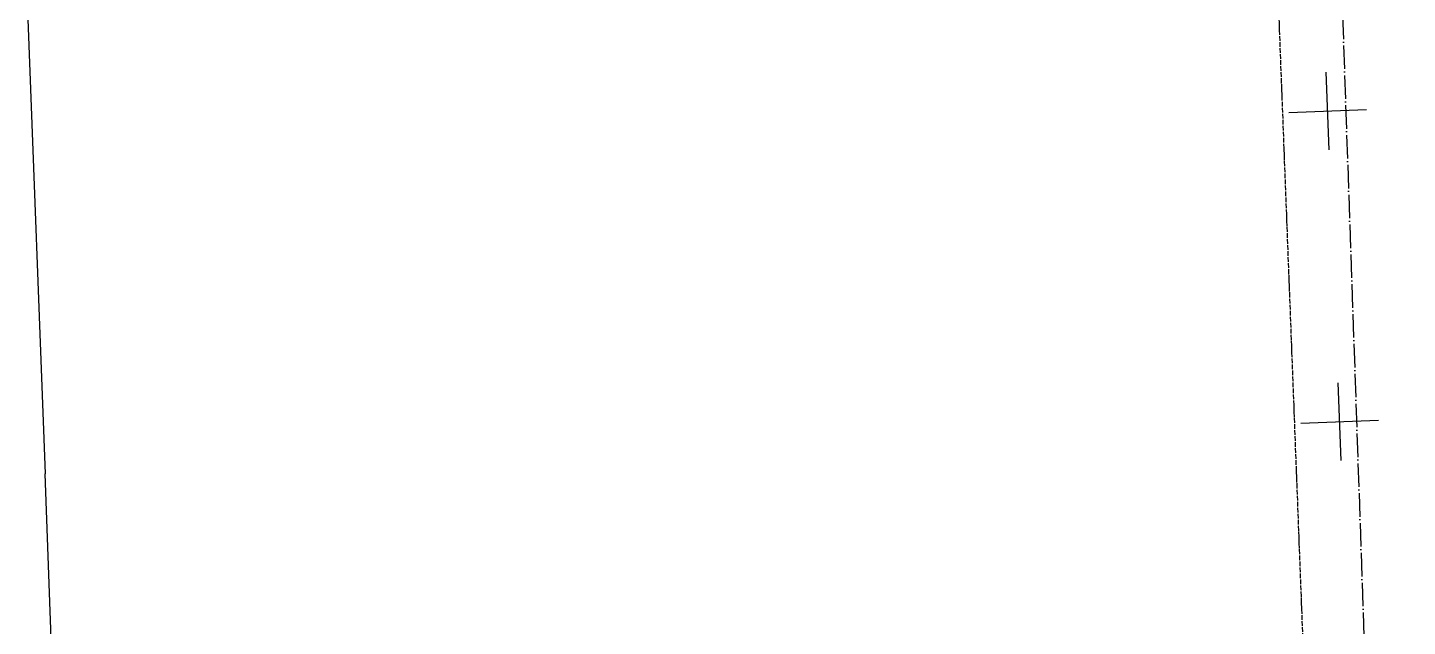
# Model space of a CAD drawing. Extents: x 60102 to 11003895, y 103457 to 3214550.
# Drawn here: x 10380968 to 10395067, y 2873525 to 2879640 of the extents above; entities that cross this region are included whole.
import ezdxf

# ---------------------------------------------------------------- set-up
doc = ezdxf.new("R2010")
doc.units = 0
doc.header["$LTSCALE"] = 10
doc.linetypes.add('ACAD_ISO04W100', pattern=[30.5, 24, -3, 0.5, -3])
doc.linetypes.add('CENTER', pattern=[50.8, 31.75, -6.35, 6.35, -6.35])
for name, color, linetype in [('0-用地红线', 1, 'CENTER'), ('0-绿化', 3, 'CONTINUOUS'), ('ZW-道路-缘石', 7, 'CONTINUOUS')]:
    doc.layers.add(name, color=color, linetype=linetype)

msp = doc.modelspace()

# ---------------------------------------------------------------- linework, layer by layer
at = {"layer": '0-用地红线', "color": 0, "linetype": 'ACAD_ISO04W100'}
msp.add_line((10387256.736, 3086733.295), (10402979.307, 2631440.301), dxfattribs=at)
at = {"layer": '0-用地红线', "color": 0, "linetype": 'ACAD_ISO04W100', "ltscale": 0.2}
msp.add_line((10403349.675, 2630014.344), (10385861.557, 3085242.94), dxfattribs=at)
at = {"layer": '0-绿化', "color": 0}
for p, q in [((10394267.721, 2878391.046), (10394237.25, 2879184.211)), ((10394267.721, 2878391.046), (10394237.25, 2879184.211)), ((10393855.903, 2878772.393), (10394649.068, 2878802.863)), ((10393855.903, 2878772.393), (10394649.068, 2878802.863)), ((10394389.602, 2875218.386), (10394359.132, 2876011.551)), ((10394389.602, 2875218.386), (10394359.132, 2876011.551)), ((10393977.784, 2875599.733), (10394770.949, 2875630.204)), ((10393977.784, 2875599.733), (10394770.949, 2875630.204))]:
    msp.add_line(p, q, dxfattribs=at)
at = {"layer": 'ZW-道路-缘石', "color": 0}
for p in [(10380968.4, 2879812.827), (10382120.172, 2848794.53)]:
    msp.add_line(p, (10381148.365, 2875081.651), dxfattribs=at)

doc.saveas('drawing.dxf')
